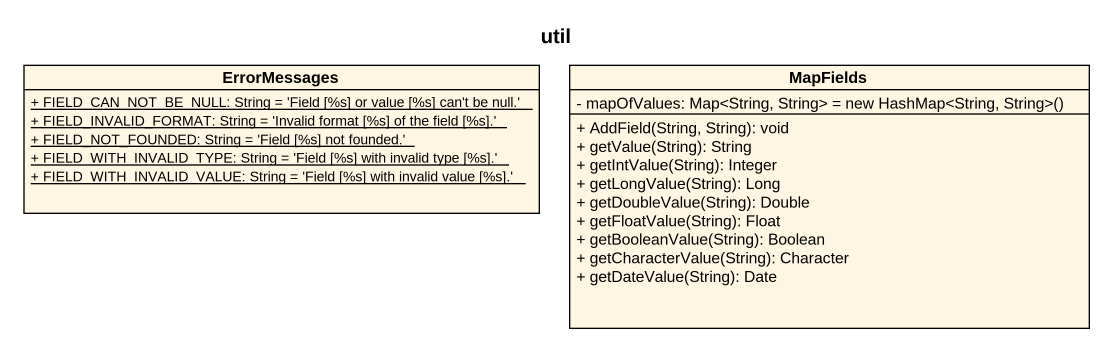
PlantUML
@startuml
title util
hide circle
hide empty members
skinparam classAttributeIconSize 0
class ErrorMessages {
  {static} + FIELD_CAN_NOT_BE_NULL: String = 'Field [%s] or value [%s] can't be null.'
  {static} + FIELD_INVALID_FORMAT: String = 'Invalid format [%s] of the field [%s].'
  {static} + FIELD_NOT_FOUNDED: String = 'Field [%s] not founded.'
  {static} + FIELD_WITH_INVALID_TYPE: String = 'Field [%s] with invalid type [%s].'
  {static} + FIELD_WITH_INVALID_VALUE: String = 'Field [%s] with invalid value [%s].'
}
class MapFields {
  {field} - mapOfValues: Map<String, String> = new HashMap<String, String>()
  + AddField(String, String): void
  + getValue(String): String
  + getIntValue(String): Integer
  + getLongValue(String): Long
  + getDoubleValue(String): Double
  + getFloatValue(String): Float
  + getBooleanValue(String): Boolean
  + getCharacterValue(String): Character
  + getDateValue(String): Date
}
@enduml
